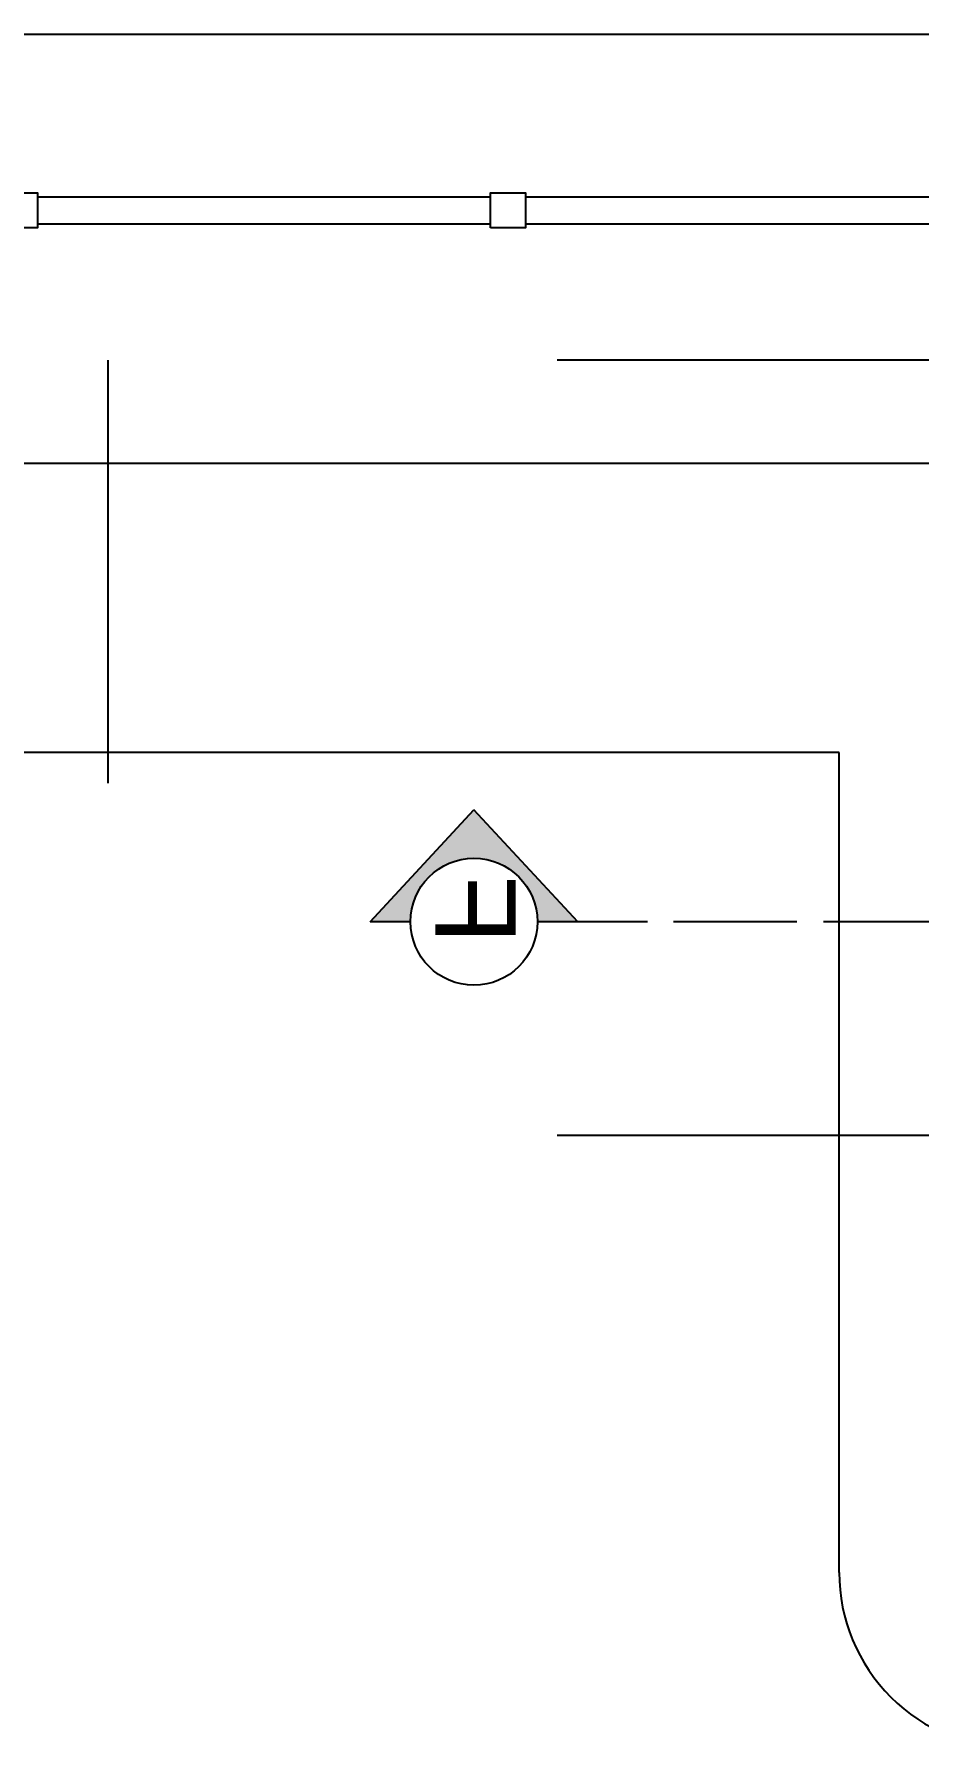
# Model space of a CAD drawing. Header units: metres. Extents: x 2 to 659295185, y -28 to 1124222152.
# Drawn here: x 654276.5 to 654281.52, y 1123384.16 to 1123393.89 of the extents above; entities that cross this region are included whole.
import ezdxf

# ---------------------------------------------------------------- set-up
doc = ezdxf.new("R2010")
doc.units = ezdxf.units.M
doc.header["$MEASUREMENT"] = 0
doc.linetypes.add('ACAD_ISO03W100', pattern=[30, 12, -18])
doc.layers.get('0').update_dxf_attribs({"linetype": 'CONTINUOUS'})
for name, color, linetype in [('Estructura', 1, 'CONTINUOUS'), ('Gabetero', 8, 'CONTINUOUS'), ('PARED', 7, 'CONTINUOUS'), ('TEXTURA PISO', 251, 'CONTINUOUS'), ('Vista 1', 4, 'CONTINUOUS')]:
    doc.layers.add(name, color=color, linetype=linetype)
doc.styles.add('FORMAT', font='swissl.ttf')

# ---------------------------------------------------------------- blocks, each defined once
blk = doc.blocks.new('signo')
h = blk.add_hatch(color=256)
h.dxf.hatch_style = 1
edge = h.paths.add_edge_path()
edge.add_arc((664510.7291, 1123539.9084), 0.3601, 180, 360)
edge.add_line((664511.0892, 1123539.9084), (664511.3177, 1123539.9084))
edge.add_line((664511.3177, 1123539.9084), (664510.7291, 1123539.273))
edge.add_line((664510.7291, 1123539.273), (664510.1404, 1123539.9084))
edge.add_line((664510.1404, 1123539.9084), (664510.3689, 1123539.9084))
for p, q in [((664510.1404, 1123539.9084), (664510.7291, 1123539.273)), ((664510.1404, 1123539.9084), (664510.3689, 1123539.9084)), ((664511.3177, 1123539.9084), (664510.7291, 1123539.273)), ((664511.0892, 1123539.9084), (664511.3177, 1123539.9084))]:
    blk.add_line(p, q)
blk.add_circle((664510.7291, 1123539.9084), 0.3601)
blk = doc.blocks.new('sig')
for p, q in [((664508.0465, 1123539.9084), (664508.7465, 1123539.9084)), ((664508.8965, 1123539.9084), (664509.5965, 1123539.9084)), ((664509.7437, 1123539.9084), (664510.1404, 1123539.9084))]:
    blk.add_line(p, q)
blk.add_blockref('signo', (0, 0))
blk = doc.blocks.new('A$C562C02F1')
at = {"layer": 'Estructura'}
for points in [[(-14.854, 22.4031), (-14.854, 22.6031), (-14.654, 22.6031), (-14.654, 22.4031)], [(-12.084, 22.4031), (-12.084, 22.6031), (-11.884, 22.6031), (-11.884, 22.4031)]]:
    blk.add_lwpolyline(points, close=True, dxfattribs=at)
at = {"layer": 'Gabetero', "linetype": 'ACAD_ISO03W100', "ltscale": 0.2}
blk.add_line((-9.3042, 17.252), (-14.2542, 17.252), dxfattribs=at)
blk.add_lwpolyline([(-9.3042, 21.652), (-14.2542, 21.652), (-14.2542, 17.252)], dxfattribs=at)
at = {"layer": 'PARED'}
for p, q in [((-12.084, 22.577), (-14.654, 22.577)), ((-9.3042, 22.577), (-11.884, 22.577)), ((-14.654, 22.427), (-12.084, 22.427)), ((-11.884, 22.427), (-9.3042, 22.427))]:
    blk.add_line(p, q, dxfattribs=at)
at = {"layer": 'TEXTURA PISO'}
for p, q in [((-9.3042, 21.0671), (-20.2054, 21.0669)), ((-10.1042, 14.7728), (-10.1042, 19.427))]:
    blk.add_line(p, q, dxfattribs=at)
blk.add_lwpolyline([(-10.1042, 19.427), (-17.522, 19.427), (-17.522, 14.7728)], dxfattribs=at)
at = {"layer": 'TEXTURA PISO', "elevation": 0}
blk.add_lwpolyline([(-10.1042, 14.7728, 0.414214), (-9.1042, 13.7728), (-0.075, 13.7728)], format="xyb", dxfattribs=at)
at = {"layer": 'Vista 1'}
blk.add_line((-27.6795, 23.502), (42, 23.502), dxfattribs=at)
at = {"rotation": 180}
blk.add_blockref('sig', (664498.5521, 1123558.3741), dxfattribs=at)
at = {"extrusion": (0, 0, -1), "insert": (-11.9398, 18.3386), "char_height": 0.4557, "attachment_point": 1, "text_direction": (0, 1, 0), "style": 'FORMAT'}
blk.add_mtext_dynamic_manual_height_columns('F', width=0.534167, gutter_width=0.7976, heights=[0], dxfattribs=at)

msp = doc.modelspace()

# ---------------------------------------------------------------- block references
at = {"color": 5}
msp.add_blockref('A$C562C02F1', (654291.1711, 1123370.3894), dxfattribs=at)

doc.saveas('drawing.dxf')
